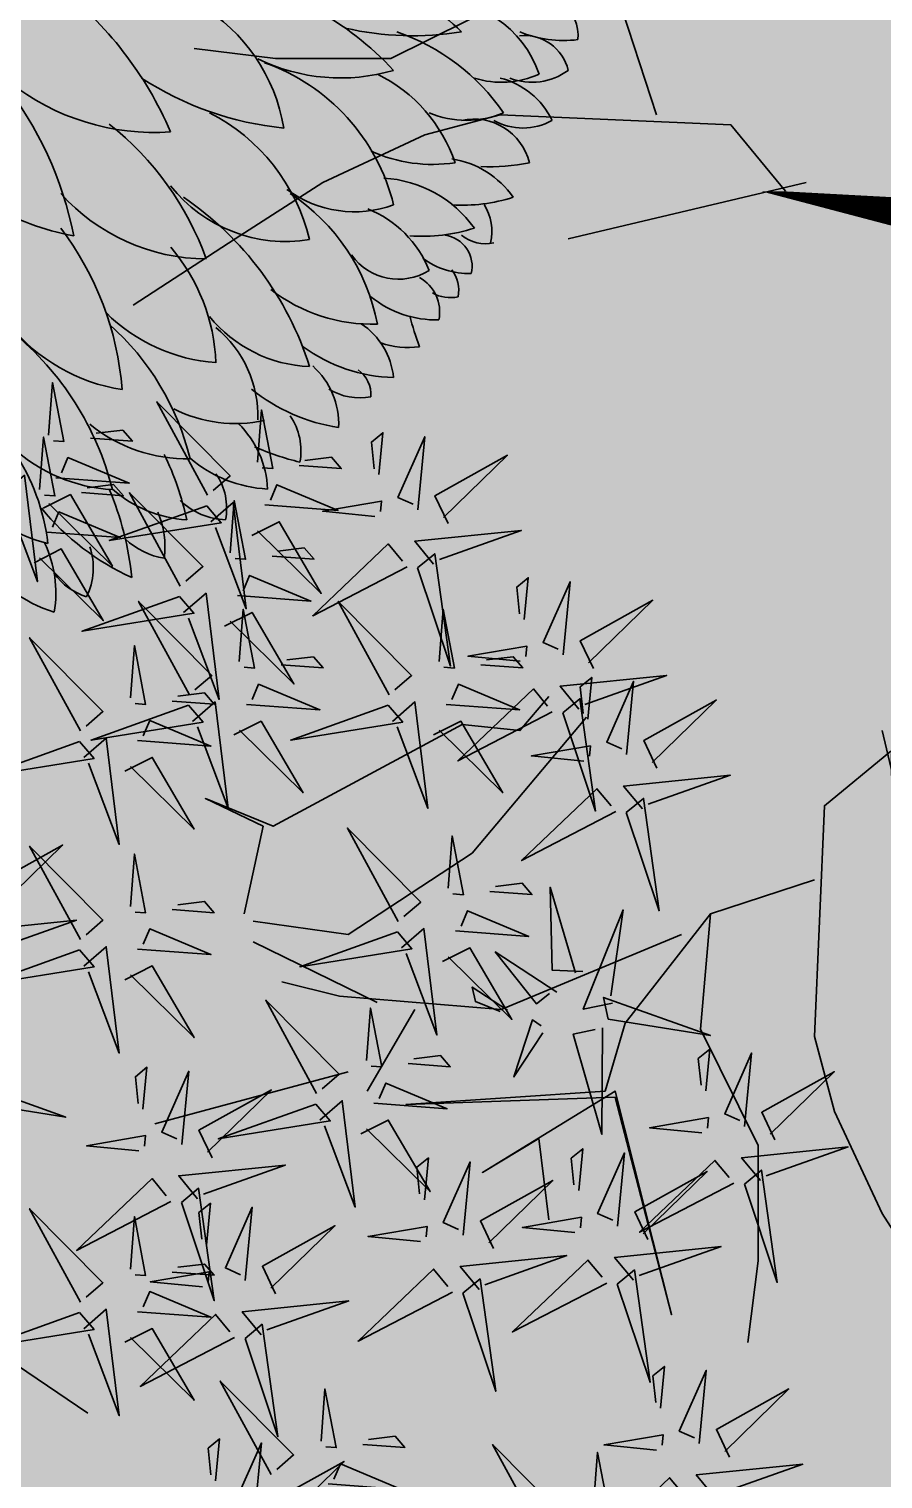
# Model space of a CAD drawing. Header units: millimetres. Extents: x -620 to 116137, y -21481 to 17722.
# Drawn here: x 13988.1 to 14208.2, y 2397.5 to 2771.2 of the extents above; entities that cross this region are included whole.
import ezdxf

# ---------------------------------------------------------------- set-up
doc = ezdxf.new("R2010")
doc.units = ezdxf.units.MM
doc.header["$LTSCALE"] = 150
doc.layers.add('1625_East Villa$0$ad-Landscape', color=7, linetype='Continuous', lineweight=35, true_color=0x007f00)
doc.layers.add('1625_East Villa$0$ad-Landscape 2', color=7, linetype='Continuous', lineweight=35, true_color=0x264c00)
doc.layers.add('1625_East Villa$0$ad-Verandah', color=7, linetype='Continuous', true_color=0xa57c52)

# ---------------------------------------------------------------- blocks, each defined once
blk = doc.blocks.new('1625_East Villa$0$A$C06C421F0')
at = {"layer": '1625_East Villa$0$ad-Landscape'}
for points in [[(359.91, 366.46, 35.98, 14.39, 0), (421.22, 431.54, 14.39, 0.72, 0), (487.37, 441.94, 0, 0, 0), (448, 441.94, 0, 0, 0), (472.53, 524.19, 0, 0, 0), (467.69, 541.37, 0, 0, 0), (379.6, 599.67, 0, 0, 0), (404.12, 579.33, 0, 0, 0), (359.91, 575.71, 0, 0, 0), (404.12, 579.33, 0, 0, 0), (467.69, 541.37, 0, 0, 0), (433.48, 648.03, 0, 0, 0), (482.53, 692.32, 0, 0, 0), (430.9, 648.03, 0, 0, 0), (418.64, 692.32, 0, 0, 0), (426.06, 713.11, 0, 0, 0), (413.8, 692.32, 0, 0, 0), (372.17, 716.27, 0, 0, 0), (413.8, 692.32, 0, 0, 0), (323.13, 719.89, 0, 0, 0)], [(366.46, 359.97, 35.98, 14.39, 0), (431.54, 298.66, 14.39, 0.72, 0), (441.94, 232.52, 0, 0, 0), (441.94, 271.88, 0, 0, 0), (524.19, 247.36, 0, 0, 0), (541.37, 252.2, 0, 0, 0), (599.67, 340.29, 0, 0, 0), (579.33, 315.77, 0, 0, 0), (575.71, 359.97, 0, 0, 0), (579.33, 315.77, 0, 0, 0), (541.37, 252.2, 0, 0, 0), (648.03, 286.4, 0, 0, 0), (692.32, 237.36, 0, 0, 0), (648.03, 288.98, 0, 0, 0), (692.32, 301.25, 0, 0, 0), (713.11, 293.82, 0, 0, 0), (692.32, 306.09, 0, 0, 0), (716.27, 347.71, 0, 0, 0), (692.32, 306.09, 0, 0, 0), (719.89, 396.76, 0, 0, 0)]]:
    blk.add_lwpolyline(points, format="xyseb", dxfattribs=at)
for points in [[(526.41, 469.51), (538.67, 507.02), (580.3, 510.63), (622.25, 489.84), (663.87, 489.84), (693.24, 493.46)], [(479.95, 441.94), (499.63, 465.89), (582.88, 469.51), (609.99, 462.28), (646.77, 445.1), (678.39, 424.76), (715.18, 400.81)], [(472.53, 445.1), (558.36, 424.76)], [(565.32, 259.62), (575.71, 247.36), (596.5, 249.62), (664.75, 212.83), (689.15, 222.84), (668.36, 212.83), (675.14, 181.21)], [(551.76, 252.2), (592.89, 203.15), (637.63, 173.79), (671.98, 178.63)], [(445.1, 247.36), (424.76, 161.53)], [(441.94, 239.94), (465.89, 220.25), (469.51, 137), (462.28, 109.9), (445.1, 73.12), (424.76, 41.49), (400.81, 4.71)], [(469.51, 193.47), (507.02, 181.21), (510.63, 139.59), (489.84, 97.64), (489.84, 56.01), (493.46, 26.65)], [(507.02, 181.21), (537.75, 141.84), (544.98, 117.32), (616.84, 112.48), (541.37, 115.06), (521.03, 36.65), (541.37, 117.32), (589.27, 87.96), (568.93, 100.22), (565.32, 70.86)], [(517.41, 173.79), (582.49, 146.68), (640.79, 151.52), (661.58, 156.69)], [(627.24, 149.27), (671.98, 171.21)], [(613.68, 146.68), (630.85, 117.32)]]:
    blk.add_lwpolyline(points, dxfattribs=at)
blk = doc.blocks.new('1625_East Villa$0$bamboo')
at = {"layer": '1625_East Villa$0$ad-Landscape'}
for points in [[(-1273.1, 427.7), (-1131.2, 501.3), (-1244.7, 393.3), (-1266, 419.1)], [(-1055, 483.7), (-978.6, 343.4), (-1088.9, 454.6), (-1063.5, 476.4)], [(-1130.1, 433.9), (-1136.1, 355.2), (-1153.1, 443.6), (-1137.4, 442.4)], [(-1313.2, 423.7), (-1284.7, 389.2), (-1445, 373), (-1321.8, 416.6)], [(-1334.9, 362.3), (-1315.1, 320.7), (-1424, 259.8), (-1327.8, 353.7)], [(-1224.9, 351.7), (-1146.2, 344), (-1235, 328.8), (-1233.5, 344.6)], [(-1289.2, 342), (-1299.8, 231.9), (-1259.3, 323.3), (-1282.1, 333.4)], [(-1230.9, 288.8), (-1236.9, 225.9), (-1219.6, 240.1), (-1223.8, 280.1)], [(-933.9, 115.6), (-983.2, 263.3), (-959.7, 94.3), (-933.9, 115.6)], [(-1166, 102), (-1215.3, 249.6), (-1191.8, 80.7), (-1166, 102)], [(-1150.2, 100.5), (-1008.3, 174), (-1121.8, 66), (-1143.1, 91.9)], [(-958.2, 110.1), (-929.8, 75.6), (-1090, 59.3), (-966.8, 103)], [(-1357.1, -48), (-1406.5, 99.6), (-1382.9, -69.3), (-1357.1, -48)], [(-1190.3, 96.4), (-1161.9, 61.9), (-1322.1, 45.7), (-1198.9, 89.3)], [(-979.9, 48.7), (-960.1, 7.1), (-1069.1, -53.8), (-972.8, 40.1)], [(-1341.4, -49.5), (-1199.5, 24), (-1312.9, -84), (-1334.3, -58.1)], [(-1212, 35.1), (-1192.2, -6.5), (-1301.2, -67.4), (-1204.9, 26.4)], [(-1102, 24.4), (-1023.4, 16.8), (-1112.1, 1.6), (-1110.6, 17.3)], [(-934.3, 28.4), (-944.8, -81.7), (-904.3, 9.6), (-927.2, 19.8)], [(-869.9, 38), (-791.3, 30.4), (-880, 15.2), (-878.5, 30.9)], [(-548.2, 43.3), (-554.2, -19.6), (-537, -5.4), (-541.1, 34.7)], [(-1166.4, 14.8), (-1176.9, -95.3), (-1136.4, -4), (-1159.3, 6.1)], [(-718.6, -144.5), (-752.5, -173.6), (-772, -13.7), (-725.8, -136)], [(-1108, -38.5), (-1114, -101.4), (-1096.8, -87.2), (-1100.9, -47.1)], [(-780.4, -124), (-821.5, -144.7), (-884.6, -37), (-788.8, -131.3)], [(-875.9, -24.9), (-881.9, -87.8), (-864.7, -73.6), (-868.8, -33.5)], [(-1381.4, -53.6), (-1353, -88.1), (-1513.2, -104.3), (-1390.1, -60.7)], [(-556.7, -87.7), (-536.9, -129.3), (-645.8, -190.1), (-549.6, -96.3)], [(-1403.2, -114.9), (-1383.3, -156.5), (-1492.3, -217.4), (-1396.1, -123.6)], [(-1293.1, -125.6), (-1214.5, -133.2), (-1303.2, -148.4), (-1301.7, -132.7)], [(-1143.7, -283.2), (-1143, -123.3), (-1099.9, -274), (-1132.7, -280.9)], [(-712.5, -168.7), (-565.9, -116.3), (-734.3, -143.3), (-712.5, -168.7)], [(-1357.5, -135.2), (-1368, -245.3), (-1327.6, -154), (-1350.4, -143.9)], [(-799.7, -170.1), (-910, -161.8), (-817.9, -200.4), (-808.2, -177.3)], [(-1299.1, -188.5), (-1305.1, -251.4), (-1287.9, -237.2), (-1292, -197.1)], [(-713.7, -184.4), (-637.3, -324.8), (-747.6, -213.6), (-722.2, -191.7)], [(-1053.9, -275.7), (-1010.7, -209.6), (-1038.4, -295.3), (-1051.6, -286.6)], [(-851.8, -229.5), (-914.8, -224.8), (-900.2, -241.7), (-860.3, -236.8)], [(-788.8, -234.2), (-794.8, -313), (-811.8, -224.6), (-796, -225.8)], [(-1152.3, -296.4), (-1306, -271.7), (-1145.4, -329.2), (-1152.3, -296.4)], [(-841.4, -403.5), (-875.3, -432.7), (-894.8, -272.8), (-848.7, -395.1)], [(-903.2, -383.1), (-944.4, -403.7), (-1007.5, -296), (-911.7, -390.3)], [(-1158.7, -320.6), (-1114.9, -311.4), (-1174.8, -460.8), (-1156.4, -331.5)], [(-1075.2, -337.2), (-982.6, -397.6), (-1044.7, -319.4), (-1064.3, -334.9)], [(-1000.9, -310.2), (-948, -344.7), (-952.6, -322.9), (-990, -307.9)], [(-1114.4, -368.3), (-1068.3, -370), (-1064.9, -494.8), (-1103.4, -366)], [(-835.4, -427.8), (-688.8, -375.4), (-857.2, -402.4), (-835.4, -427.8)], [(-922.6, -429.1), (-1032.9, -420.9), (-940.7, -459.5), (-931.1, -436.4)], [(-836.6, -443.5), (-760.1, -583.9), (-870.5, -472.6), (-845, -450.8)], [(-1179.6, -607.1), (-1229, -459.4), (-1205.5, -628.4), (-1179.6, -607.1)], [(-974.6, -488.6), (-1037.7, -483.9), (-1023.1, -500.8), (-983.1, -495.9)], [(-911.6, -493.3), (-917.6, -572.1), (-934.7, -483.7), (-918.9, -484.8)], [(-1163.9, -608.6), (-1022, -535), (-1135.5, -643.1), (-1156.8, -617.2)], [(-425.4, -669.4), (-466.6, -690.1), (-529.7, -582.4), (-433.9, -676.7)], [(-1084.1, -757), (-1133.4, -609.4), (-1109.9, -778.4), (-1084.1, -757)], [(-1204, -612.6), (-1175.5, -647.1), (-1335.8, -663.4), (-1212.6, -619.7)], [(-827.8, -744.4), (-861.7, -773.6), (-881.2, -613.7), (-835.1, -736)], [(-527.4, -744.4), (-561.3, -773.6), (-580.8, -613.7), (-534.7, -736)], [(-889.6, -724), (-930.8, -744.6), (-993.8, -636.9), (-898.1, -731.2)], [(-589.2, -724), (-630.4, -744.6), (-693.5, -636.9), (-597.7, -731.2)], [(-1225.7, -674), (-1205.9, -715.6), (-1314.8, -776.5), (-1218.6, -682.6)], [(-357.5, -714.1), (-210.9, -661.7), (-379.3, -688.7), (-357.5, -714.1)], [(-1180, -694.3), (-1190.5, -804.4), (-1150.1, -713.1), (-1172.9, -702.9)], [(-1115.6, -684.7), (-1037, -692.3), (-1125.7, -707.5), (-1124.2, -691.8)], [(-1068.3, -758.6), (-926.4, -685), (-1039.9, -793.1), (-1061.2, -767.2)], [(-821.7, -768.6), (-675.1, -716.3), (-843.5, -743.3), (-821.7, -768.6)], [(-444.7, -715.5), (-555, -707.2), (-462.9, -745.8), (-453.2, -722.8)], [(-521.3, -768.6), (-374.8, -716.3), (-543.2, -743.3), (-521.3, -768.6)], [(-358.7, -729.9), (-282.3, -870.2), (-392.6, -759), (-367.2, -737.1)], [(-1108.4, -762.6), (-1079.9, -797.1), (-1240.2, -813.4), (-1117, -769.7)], [(-1121.6, -747.6), (-1127.7, -810.5), (-1110.4, -796.3), (-1114.5, -756.2)], [(-908.9, -770), (-1019.2, -761.8), (-927.1, -800.3), (-917.4, -777.3)], [(-608.6, -770), (-718.8, -761.8), (-626.7, -800.3), (-617.1, -777.3)], [(-822.9, -784.4), (-746.5, -924.8), (-856.8, -813.5), (-831.4, -791.7)], [(-513.8, -908.1), (-547.7, -937.2), (-567.2, -777.3), (-521, -899.6)], [(-496.8, -774.9), (-559.8, -770.2), (-545.3, -787.1), (-505.3, -782.2)], [(-522.5, -784.4), (-446.1, -924.8), (-556.4, -813.5), (-531, -791.7)], [(-433.8, -779.7), (-439.8, -858.4), (-456.8, -770), (-441.1, -771.2)], [(-575.6, -887.6), (-616.8, -908.3), (-679.8, -800.6), (-584, -894.9)], [(-1130.1, -824), (-1110.3, -865.6), (-1219.3, -926.5), (-1123, -832.6)], [(-961, -829.5), (-1024, -824.8), (-1009.5, -841.7), (-969.5, -836.8)], [(-898, -834.2), (-904, -913), (-921, -824.6), (-905.3, -825.7)], [(-865.6, -975.2), (-915, -827.6), (-891.5, -996.5), (-865.6, -975.2)], [(-660.6, -829.5), (-723.6, -824.8), (-709.1, -841.7), (-669.1, -836.8)], [(-597.6, -834.2), (-603.6, -913), (-620.7, -824.6), (-604.9, -825.7)], [(-1084.5, -844.3), (-1095, -954.4), (-1054.5, -863.1), (-1077.3, -852.9)], [(-1020.1, -834.7), (-941.4, -842.3), (-1030.2, -857.5), (-1028.7, -841.8)], [(-507.7, -932.3), (-361.1, -879.9), (-529.5, -906.9), (-507.7, -932.3)], [(-1026.1, -897.6), (-1032.1, -960.5), (-1014.9, -946.3), (-1019, -906.2)], [(-849.9, -976.7), (-708, -903.2), (-821.4, -1011.2), (-842.8, -985.4)], [(-554.7, -1044.4), (-588.6, -1073.6), (-608.1, -913.7), (-562, -1036)], [(-288.9, -983), (-330, -1003.7), (-393.1, -896), (-297.3, -990.3)], [(-616.5, -1023.9), (-657.7, -1044.6), (-720.8, -936.9), (-625, -1031.2)], [(-594.9, -933.7), (-705.2, -925.4), (-613.1, -964), (-603.4, -940.9)], [(-508.9, -948), (-432.5, -1088.4), (-542.8, -977.2), (-517.4, -955.3)], [(-240.7, -1085.3), (-274.6, -1114.5), (-294.1, -954.6), (-248, -1076.9)], [(-889.9, -980.8), (-861.5, -1015.3), (-1021.7, -1031.5), (-898.6, -987.9)], [(-302.5, -1064.9), (-343.7, -1085.5), (-406.8, -977.8), (-311, -1072.1)], [(-647, -993.1), (-710, -988.4), (-695.4, -1005.3), (-655.5, -1000.4)], [(-584, -997.8), (-590, -1076.6), (-607, -988.2), (-591.3, -989.4)], [(-548.6, -1068.6), (-402.1, -1016.3), (-570.5, -1043.2), (-548.6, -1068.6)], [(-308.2, -1029.1), (-418.5, -1020.8), (-326.4, -1059.4), (-316.7, -1036.4)], [(-911.7, -1042.2), (-891.9, -1083.8), (-1000.8, -1144.6), (-904.6, -1050.8)], [(-866, -1062.5), (-876.5, -1172.5), (-836.1, -1081.2), (-858.9, -1071.1)], [(-801.6, -1052.8), (-723, -1060.4), (-811.7, -1075.7), (-810.2, -1059.9)], [(-635.9, -1070), (-746.1, -1061.7), (-654, -1100.3), (-644.4, -1077.3)], [(-549.8, -1084.4), (-473.4, -1224.8), (-583.8, -1113.5), (-558.3, -1091.7)], [(-360.3, -1088.6), (-423.3, -1083.8), (-408.7, -1100.8), (-368.8, -1095.8)], [(-297.3, -1093.3), (-303.3, -1172), (-320.3, -1083.6), (-304.5, -1084.8)], [(-321.9, -1110.9), (-432.1, -1102.7), (-340, -1141.2), (-330.3, -1118.2)], [(-807.6, -1115.7), (-813.6, -1178.6), (-796.4, -1164.4), (-800.5, -1124.4)], [(-687.9, -1129.5), (-751, -1124.7), (-736.4, -1141.7), (-696.4, -1136.8)], [(-624.9, -1134.2), (-630.9, -1213), (-648, -1124.6), (-632.2, -1125.7)], [(-373.9, -1170.4), (-436.9, -1165.7), (-422.4, -1182.6), (-382.4, -1177.7)], [(-310.9, -1175.1), (-316.9, -1253.9), (-334, -1165.5), (-318.2, -1166.6)]]:
    blk.add_lwpolyline(points, dxfattribs=at)
at = {"layer": '1625_East Villa$0$ad-Landscape 2'}
for p, q in [((-23.6, 61.9), (-370, 296.3)), ((-470.6, -139.1), (-761.2, -217.2))]:
    blk.add_line(p, q, dxfattribs=at)
for points in [[(-665.9, 471.4), (-646.1, 429.8), (-755.1, 368.9), (-658.8, 462.8)], [(-620.3, 451.1), (-630.8, 341), (-590.3, 432.3), (-613.2, 442.5)], [(-731.5, 402.7), (-841.7, 410.9), (-749.6, 372.3), (-739.9, 395.4)], [(-561.9, 397.8), (-567.9, 334.9), (-550.7, 349.1), (-554.8, 389.2)], [(-645.4, 388.3), (-569, 247.9), (-679.3, 359.1), (-653.9, 381)], [(-783.5, 343.2), (-846.5, 347.9), (-832, 331), (-792, 335.9)], [(-720.5, 338.5), (-726.5, 259.7), (-743.5, 348.1), (-727.8, 346.9)], [(-606.2, 183.8), (-655.6, 331.4), (-632, 162.5), (-606.2, 183.8)], [(-363.6, 169.2), (-397.5, 140), (-417, 299.9), (-370.9, 177.6)], [(-425.4, 189.6), (-466.6, 169), (-529.7, 276.7), (-433.9, 182.4)], [(-590.5, 182.3), (-448.6, 255.9), (-562, 147.8), (-583.4, 173.7)], [(-357.5, 145), (-210.9, 197.3), (-379.3, 170.3), (-357.5, 145)], [(-918.2, 114.1), (-776.2, 187.7), (-889.7, 79.6), (-911, 105.5)], [(-630.5, 178.2), (-602.1, 143.7), (-762.3, 127.5), (-639.2, 171.1)], [(-444.7, 143.6), (-555, 151.8), (-462.9, 113.3), (-453.2, 136.3)], [(-652.3, 116.9), (-632.5, 75.3), (-741.4, 14.4), (-645.2, 108.2)], [(-510.6, -20.7), (-560, 126.9), (-536.5, -42), (-510.6, -20.7)], [(-358.7, 129.2), (-282.3, -11.2), (-392.6, 100.1), (-367.2, 121.9)], [(-606.6, 96.6), (-617.1, -13.5), (-576.7, 77.8), (-599.5, 88)], [(-496.8, 84.1), (-559.8, 88.8), (-545.3, 71.9), (-505.3, 76.8)], [(-542.2, 106.2), (-463.6, 98.6), (-552.3, 83.4), (-550.8, 99.1)], [(-433.8, 79.4), (-439.8, 0.6), (-456.8, 89), (-441.1, 87.9)], [(-494.9, -22.2), (-353, 51.3), (-466.5, -56.7), (-487.8, -30.9)], [(-535, -26.3), (-506.5, -60.8), (-666.8, -77), (-543.6, -33.4)], [(-511, -108), (-521.6, -218), (-481.1, -126.7), (-503.9, -116.6)], [(-446.7, -98.3), (-368, -105.9), (-456.8, -121.2), (-455.3, -105.4)], [(-183, -173.7), (-336.7, -149), (-176.1, -206.5), (-183, -173.7)], [(-452.7, -161.2), (-458.7, -224.1), (-441.4, -209.9), (-445.5, -169.8)], [(-363.6, -376.3), (-397.5, -405.4), (-417, -245.5), (-370.9, -367.8)], [(-425.4, -355.8), (-466.6, -376.5), (-529.7, -268.8), (-433.9, -363.1)], [(-357.5, -400.5), (-210.9, -348.1), (-379.3, -375.1), (-357.5, -400.5)], [(-444.7, -401.9), (-555, -393.6), (-462.9, -432.2), (-453.2, -409.1)], [(-221, -394.5), (-192.5, -429), (-352.8, -445.2), (-229.6, -401.6)], [(-358.7, -416.2), (-282.3, -556.6), (-392.6, -445.4), (-367.2, -423.5)], [(-496.8, -461.3), (-559.8, -456.6), (-545.3, -473.5), (-505.3, -468.6)], [(-433.8, -466), (-439.8, -544.8), (-456.8, -456.4), (-441.1, -457.6)], [(-242.7, -455.8), (-222.9, -497.4), (-331.8, -558.3), (-235.6, -464.5)], [(-363.6, -689.9), (-397.5, -719), (-417, -559.2), (-370.9, -681.4)]]:
    blk.add_lwpolyline(points, dxfattribs=at)
blk = doc.blocks.new('1625_East Villa$0$A$C7DA81DBD')
at = {"layer": '1625_East Villa$0$ad-Landscape'}
for centre, radius, start, end in [((-1.0337, 3.8696), 0.5516, 170.48559, 205.45287), ((-1.7595, 3.3631), 0.6247, 31.25767, 73.08831), ((-1.4522, 3.7508), 0.3106, 153.81915, 198.78711), ((-1.8213, 3.5993), 0.3023, 36.32124, 72.6008), ((-2.4444, 2.7002), 1.2047, 39.61762, 65.52562), ((-0.4659, 3.9514), 1.4875, 185.97252, 202.70743), ((-1.6924, 3.6508), 0.4098, 172.3277, 203.61076), ((-2.1581, 3.3546), 0.3559, 46.86291, 80.36915), ((-1.7238, 2.9221), 0.7346, 40.38662, 76.09196), ((-0.5792, 3.7449), 0.9742, 186.46688, 241.65563), ((-2.1061, 3.4684), 0.2887, 169.0778, 214.64065), ((-2.4029, 3.194), 0.3293, 46.24511, 87.68542), ((-2.2394, 2.9434), 0.5806, 48.33638, 86.67487), ((-0.9147, 3.7961), 1.3196, 191.93886, 206.21864), ((-2.6219, 2.7574), 0.6207, 49.77589, 86.93335), ((-2.1285, 3.3962), 0.4606, 182.36478, 225.58317), ((-0.4879, 3.7225), 1.408, 194.08678, 230.75178), ((-1.8961, 2.6169), 0.7641, 47.38545, 86.81155), ((-2.4584, 3.1948), 0.2887, 169.0778, 214.64065), ((-3.0457, 2.0047), 1.2814, 66.14352, 76.28476), ((-2.2078, 2.5037), 0.7304, 50.8151, 91.05063), ((-1.0136, 3.5245), 1.2421, 193.52703, 228.39805), ((-2.5541, 3.0699), 0.3719, 177.60187, 227.96098), ((-3.0549, 2.2322), 0.863, 51.02378, 81.38718), ((-2.4357, 2.4238), 0.6427, 63.07607, 102.38547), ((-1.9988, 3.0323), 0.5442, 178.24862, 230.68038), ((-2.9291, 2.9329), 0.15, 177.47025, 233.80961), ((-3.0253, 2.6704), 0.2744, 57.97543, 101.26619), ((-0.4415, 3.0214), 1.4626, 184.53972, 217.07204), ((-2.0257, 2.069), 0.8461, 38.49282, 81.42911), ((-2.8327, 2.8868), 0.3555, 186.20703, 235.71806), ((-3.2048, 2.0899), 0.7587, 53.84333, 88.58495), ((-2.8129, 2.1522), 0.6446, 39.15642, 87.78171), ((-1.3292, 3.2587), 1.5303, 197.59049, 235.74559), ((-2.4021, 1.9593), 0.8207, 45.12287, 85.9267), ((-1.4468, 2.8141), 0.8978, 182.30093, 220.50756), ((-3.255, 2.3074), 0.3987, 70.94104, 97.72728), ((-4.7109, 2.1806), 1.4962, 14.55365, 20.41362), ((-3.2185, 2.5369), 0.186, 168.23624, 240.99446), ((-3.387, 2.0873), 0.4877, 50.8294, 91.59888), ((-3.0882, 1.8014), 0.7945, 52.47186, 91.55185), ((-2.167, 2.7765), 0.9598, 190.85815, 236.55055), ((-3.3252, 2.438), 0.1695, 170.71369, 216.27653), ((-3.4542, 2.3019), 0.1679, 59.89017, 103.18093), ((-3.4098, 2.3203), 0.1483, 166.0967, 261.70295), ((-3.5474, 1.9775), 0.3785, 53.8191, 90.95416), ((-3.2095, 2.1093), 0.2729, 35.39886, 122.15517), ((-2.8672, 2.5356), 0.5252, 201.8257, 248.02813), ((-2.3006, 1.3581), 0.9275, 41.73929, 89.82837), ((-0.9565, 2.7668), 1.425, 199.73306, 231.77211), ((-3.6227, 2.031), 0.1831, 51.14247, 102.0713), ((-3.4132, 2.1554), 0.2388, 166.75476, 212.31761), ((-2.6751, 1.5084), 0.6953, 38.28249, 99.3433), ((-3.3241, 1.386), 0.7926, 85.56631, 108.01228), ((-3.104, 2.4748), 0.5733, 215.76353, 266.37343), ((-1.8936, 2.412), 0.9205, 193.66836, 242.88227), ((-1.856, 1.0904), 1.1017, 36.03906, 80.26816), ((-0.0127, 2.4992), 1.6882, 191.02849, 218.56329), ((-3.5079, 1.2176), 0.814, 86.76384, 107.52222), ((-3.3942, 2.2431), 0.4369, 214.78481, 261.07296), ((-3.0021, 1.5187), 0.5438, 53.77897, 109.79803), ((-2.2585, 2.2572), 0.9551, 193.74281, 250.74014), ((-3.6458, 0.9704), 0.8788, 87.00257, 102.07341), ((-3.5663, 1.8937), 0.2709, 193.65461, 282.44901), ((-3.3701, 1.1333), 0.7046, 65.60352, 98.75304), ((-2.7888, 2.0624), 0.7268, 198.67082, 243.79699), ((-3.799, 1.3868), 0.2788, 60.36234, 119.63766), ((-2.8127, 0.1703), 1.5025, 56.86683, 84.37468), ((-1.8408, 1.8007), 0.8356, 189.30481, 239.3197), ((-2.0528, 0.5755), 1.111, 51.64981, 93.95156), ((-0.5036, 2.3877), 1.7715, 203.40985, 232.04459), ((-3.6025, 1.7876), 0.3701, 205.36372, 256.0362), ((-3.5309, 1.1863), 0.4429, 66.56317, 113.43683), ((-2.8723, 2.1694), 1.0147, 214.6416, 251.06237), ((-3.8429, 1.1634), 0.2852, 68.35462, 126.71622), ((-3.6986, 1.0203), 0.4283, 72.41068, 114.40253), ((-3.8061, 1.4393), 0.2126, 192.8534, 276.06864), ((-3.3934, 1.5704), 0.508, 198.36566, 274.36285), ((-2.935, 0.5362), 0.8919, 63.91881, 106.35993), ((-2.0704, 2.4383), 1.5297, 223.15526, 259.12002), ((-3.867, 1.2266), 0.1934, 174.18666, 290.59598), ((-3.9905, 0.7068), 0.5437, 67.64575, 97.28341), ((-3.2785, -0.1985), 1.4267, 76.95691, 99.25489), ((-2.5206, 2.2177), 1.411, 225.5947, 260.34135)]:
    blk.add_arc(centre, radius, start, end, dxfattribs=at)
blk = doc.blocks.new('1625_East Villa$0$zw$3055')
at = {"transparency": 33554559}
h = blk.add_hatch(dxfattribs=at)
h.set_pattern_fill('GRASS', color=74, angle=180)
h.set_pattern_definition([(270, (14550, -10400), (17.960512, -17.960512), [4.7625, -31.158524]), (225, (14550, -10400), (17.96051, -17.96051), [4.7625, -20.6375]), (315, (14550, -10400), (17.96051, 17.96051), [4.7625, -20.6375])])
h.paths.add_polyline_path([(14550, -16580), (9750, -16580), (9750, -15670), (13640, -15670), (13640, -10475), (14550, -10475)])
h = blk.add_hatch(color=256, dxfattribs=at)
h.dxf.hatch_style = 1
h.set_gradient(color1=(153, 204, 0), color2=(63, 127, 0), tint=1, name='INVSPHERICAL')
h.paths.add_polyline_path([(14550, -16580), (9750, -16580), (9750, -15670), (13640, -15670), (13640, -10475), (14550, -10475)])
at = {"xscale": 54.36482949885722, "yscale": 54.36482949885722, "zscale": 54.36482949885722, "rotation": 180}
blk.add_blockref('1625_East Villa$0$A$C7DA81DBD', (13908.85, -10783.74), dxfattribs=at)
at = {"layer": '1625_East Villa$0$ad-Landscape', "xscale": -0.7144563243118911, "yscale": 0.7144563243118911, "zscale": 0.7144563243118911}
blk.add_blockref('1625_East Villa$0$A$C06C421F0', (14525.94, -11206.33), dxfattribs=at)
at = {"layer": '1625_East Villa$0$ad-Landscape', "linetype": 'Continuous', "xscale": 0.171360081536486, "yscale": 0.171360081536486, "zscale": 0.171360081536486, "rotation": 180}
blk.add_blockref('1625_East Villa$0$bamboo', (13939.89, -11154.78), dxfattribs=at)
blk = doc.blocks.new('1625_East Villa')
at = {"layer": '1625_East Villa$0$ad-Verandah'}
blk.add_blockref('1625_East Villa$0$zw$3055', (0, 13620), dxfattribs=at)

msp = doc.modelspace()

# ---------------------------------------------------------------- block references
msp.add_blockref('1625_East Villa', (0, 0))

doc.saveas('drawing.dxf')
